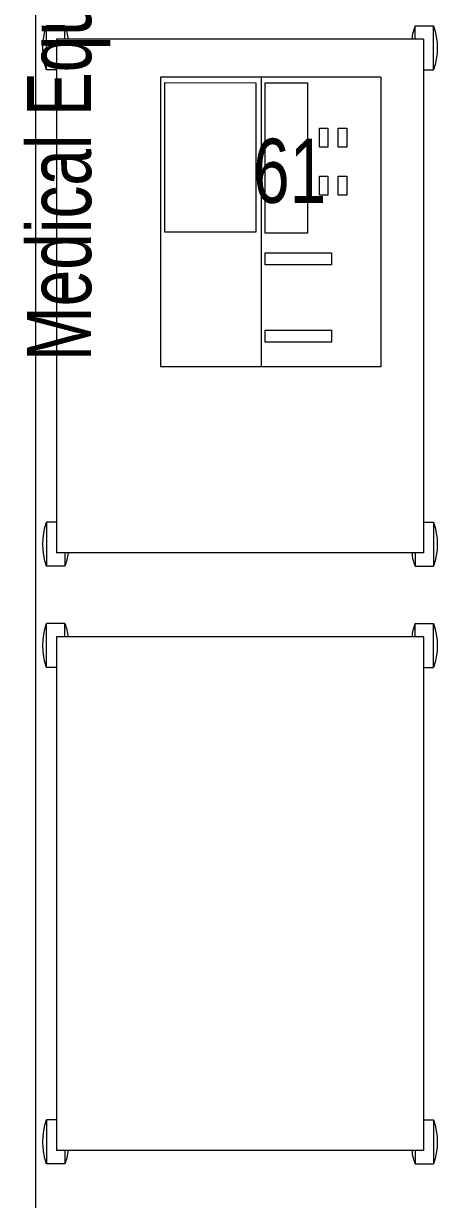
# Model space of a CAD drawing. Header units: millimetres. Extents: x 26027 to 581921, y 7230 to 233891.
# Drawn here: x 477789 to 478354, y 128246 to 129849 of the extents above; entities that cross this region are included whole.
import ezdxf

# ---------------------------------------------------------------- set-up
doc = ezdxf.new("R2010")
doc.units = ezdxf.units.MM
doc.header["$LTSCALE"] = 5
doc.linetypes.add('HIDDEN2', pattern=[0.1875, 0.125, -0.0625])
doc.layers.get('0').update_dxf_attribs({"color": 252})
doc.layers.add('Medical Equipment and Furniture', color=252, linetype='Continuous', lineweight=0)
doc.layers.add('Walls', color=252, linetype='Continuous', lineweight=5)
doc.styles.add('X3G_ENTITY_257CFD', font='swisscl.ttf', dxfattribs={"height": 200})

# ---------------------------------------------------------------- blocks, each defined once
blk = doc.blocks.new('ME11129-P')
for p, q in [((0, 0.3), (0.395, 0.3)), ((0, 0), (0, 0.3)), ((0.395, 0), (0.395, 0.3)), ((0, 0.1631), (0.395, 0.1631)), ((0, 0), (0.395, 0))]:
    blk.add_line(p, q)
for points in [[(0.0075, 0.2943), (0.0075, 0.1703), (0.2112, 0.1703), (0.2112, 0.2943)], [(0.0075, 0.1574), (0.0075, 0.1), (0.2124, 0.1), (0.2124, 0.1574)], [(0.2393, 0.1574), (0.2393, 0.0673), (0.2557, 0.0673), (0.2557, 0.1574)], [(0.3447, 0.1574), (0.3447, 0.0673), (0.3611, 0.0673), (0.3611, 0.1574)], [(0.0696, 0.0837), (0.0696, 0.072), (0.0953, 0.072), (0.0953, 0.0837)], [(0.1351, 0.0837), (0.1351, 0.072), (0.1609, 0.072), (0.1609, 0.0837)], [(0.0696, 0.0579), (0.0696, 0.0462), (0.0953, 0.0462), (0.0953, 0.0579)], [(0.1351, 0.0579), (0.1351, 0.0462), (0.1609, 0.0462), (0.1609, 0.0579)]]:
    blk.add_lwpolyline(points, close=True)
blk = doc.blocks.new('HF13959B-P')
at = {"color": 0}
for p, q in [((0.0418, 0.5136), (-0.0182, 0.5136)), ((-0.0182, 0.4886), (-0.0182, 0.5136)), ((0.0418, 0.5), (0.0418, 0.5136)), ((0.6582, 0.5136), (0.7182, 0.5136)), ((0.6582, 0.5), (0.6582, 0.5136)), ((0.7182, 0.4886), (0.7182, 0.5136)), ((0, 0.5), (0, 0)), ((0.7, 0.5), (0, 0.5)), ((0.7, 0.5), (0.7, 0)), ((0, 0.4886), (-0.0182, 0.4886)), ((0.7, 0.4886), (0.7182, 0.4886)), ((0, 0.0114), (-0.0182, 0.0114)), ((-0.0182, 0.0114), (-0.0182, -0.0136)), ((0.7, 0), (0, 0)), ((0.7, 0.0114), (0.7182, 0.0114)), ((0.7182, 0.0114), (0.7182, -0.0136)), ((0.0418, -0.0136), (-0.0182, -0.0136)), ((0.0418, 0), (0.0418, -0.0136)), ((0.6582, 0), (0.6582, -0.0136)), ((0.6582, -0.0136), (0.7182, -0.0136))]:
    blk.add_line(p, q, dxfattribs=at)
for centre, start, end in [((0.0118, 0.4261), 71.0754, 108.9246), ((0.6882, 0.4261), 71.0754, 108.9246), ((0.0118, 0.5761), 251.0754, 262.6441), ((0.6882, 0.5761), 277.3559, 288.9246), ((0.0118, -0.0761), 97.3559, 108.9246), ((0.6882, -0.0761), 71.0754, 82.6441), ((0.0118, 0.0739), 251.0754, 288.9246), ((0.6882, 0.0739), 251.0754, 288.9246)]:
    blk.add_arc(centre, 0.0925, start, end, dxfattribs=at)

msp = doc.modelspace()

# ---------------------------------------------------------------- linework, layer by layer
at = {"layer": 'Walls'}
msp.add_line((477805.8, 127905.3, 2.4), (477805.8, 133530.3, 2.4), dxfattribs=at)

# ---------------------------------------------------------------- block references
at = {"layer": 'Medical Equipment and Furniture', "xscale": -1000, "yscale": 1000, "zscale": 1000, "rotation": 270.0000000000026}
for p in [(477834.1, 129127.2, 0), (477834.1, 128312.6, 0)]:
    msp.add_blockref('HF13959B-P', p, dxfattribs=at)
at = {"layer": 'Medical Equipment and Furniture', "linetype": 'HIDDEN2', "ltscale": 5000, "extrusion": (-4.19218e-15, -8.55145e-16, -1), "xscale": 1000.000000000002, "yscale": 1000.000000000002, "zscale": 1000.000000000002, "rotation": 270.0001913008751}
msp.add_blockref('ME11129-P', (-478275.8, 129775.6, 0), dxfattribs=at)

# ---------------------------------------------------------------- texts
at = {"layer": 'Medical Equipment and Furniture', "insert": (477793.7, 130712, 0), "char_height": 87.473, "width": 3260.537, "attachment_point": 2, "rotation": 90, "style": 'X3G_ENTITY_257CFD'}
msp.add_mtext('Medical Equipment Stored in Cupboard to be used in patient areas', dxfattribs=at)
at = {"layer": 'Medical Equipment and Furniture', "insert": (478151.7, 129691.7, 0), "char_height": 87.47, "width": 82.543, "attachment_point": 2, "style": 'X3G_ENTITY_257CFD'}
msp.add_mtext('61', dxfattribs=at)

doc.saveas('drawing.dxf')
